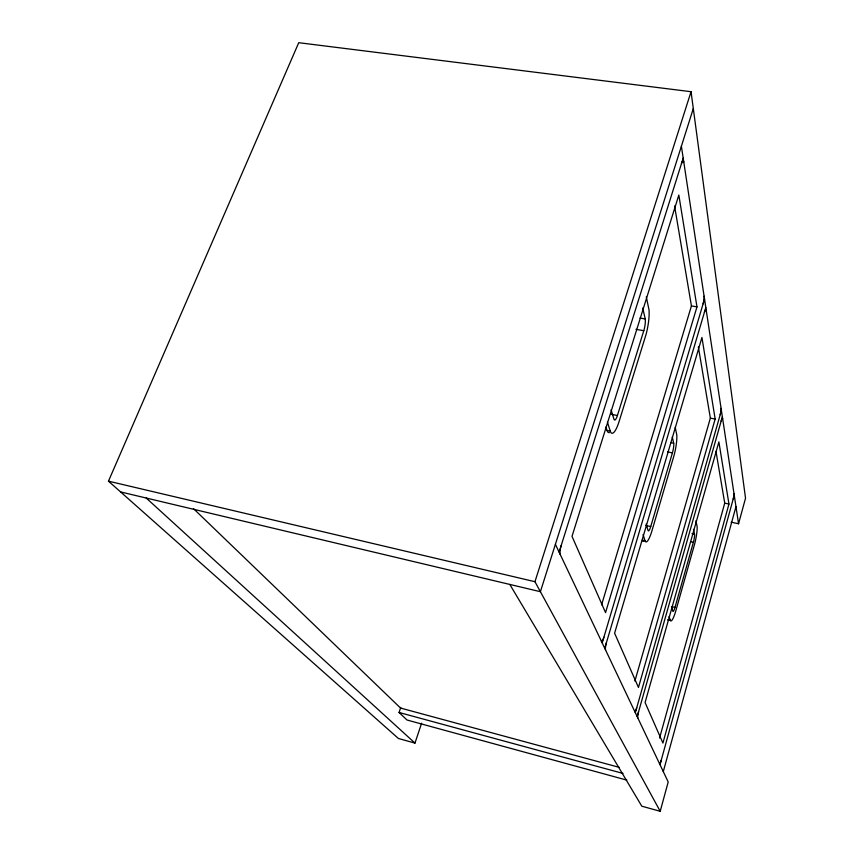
<?xml version="1.0" encoding="UTF-8"?>
<svg xmlns="http://www.w3.org/2000/svg" width="854" height="854" viewBox="0 0 854 854"><rect width="100%" height="100%" fill="white"/><g stroke="black" fill="none" stroke-linecap="round" stroke-linejoin="round"><path stroke-width="1.28" d="M509.817 584.435L641.802 806.187L660.206 811.3L668.202 781.954L555.399 544.318M731.077 522.157L738.561 523.758L745.531 498.192L691.046 91.709L298.74 42.7L108.469 481.165L398.423 738.496L414.969 743.097L421.63 723.178M663.291 771.61L735.967 506.646M728.953 504.031L662.917 743.065L645.08 702.511L718.876 441.913L728.953 504.031L724.726 503.145L715.983 451.35M660.003 764.693L734.248 495.245M659.576 738.048L724.726 503.145M671.65 607.418L672.781 611.133A6.181 1.067 -77.2 0 0 674.991 607.397L693.384 542.29A6.565 1.121 -77.7 0 0 694.548 534.156L693.448 529.363M635.323 712.695L721.406 410.454M637.191 716.623L722.367 416.816M634.885 681.076L710.368 418.118L698.348 346.895M715.161 419.036L638.461 687.449L614.602 633.198L701.935 337.469L715.161 419.036L710.368 418.118M646.126 524.142L648.037 530.398A7.152 1.43 -77.7 0 0 650.737 526.566L672.418 452.866A7.601 1.484 -78.3 0 0 673.71 443.237L672.279 437.002M602.198 642.902L704.529 299.06M604.76 648.293L705.82 307.557M696.971 306.864L605.55 612.617L572.009 536.355L678.834 195.043L696.971 306.864L691.43 305.924L674.564 205.963M601.6 604.835L691.43 305.924M611.069 409.803L613.973 419.25A8.519 2.018 -78.7 0 0 617.421 415.503L643.788 330.722A9.052 2.071 -79.5 0 0 645.229 318.948L642.72 308.027M559.114 552.132L683.189 158.15M693.309 108.554L540.401 591.705L120.627 491.947M660.206 811.3L534.946 581.702L691.046 91.709M626.815 780.118L407.006 720.007L399.053 712.471L400.761 707.454M639.998 318.04L645.229 318.948M635.984 329.345L643.788 330.722M611.315 414.297L617.421 415.503M671.287 442.756L673.71 443.237M605.934 426.989L607.055 430.48L610.268 431.121A21.958 5.188 -78.7 0 0 619.161 421.31L645.987 334.683A22.311 5.103 -79.5 0 0 649.029 309.938L646.297 296.85M667.593 451.883L672.418 452.866M691.975 533.601L694.548 534.156M645.837 525.498L650.737 526.566M690.811 541.724L693.384 542.29M675.226 427.288L676.806 435.07A18.713 3.662 -78.3 0 1 674.073 455.331L651.986 530.697A18.436 3.683 -77.7 0 1 645.016 540.667L642.293 540.059A18.436 3.715 -77.7 0 0 644.023 541.148M671.479 606.575L674.991 607.397M108.469 481.165L534.946 581.702M667.871 619.609L670.23 620.175A15.938 2.743 -77.2 0 0 675.92 610.482L694.686 543.859A16.173 2.754 -77.7 0 0 697.152 526.747L695.946 520.737M619.235 767.351L400.558 708.062L193.431 508.589M399.053 712.471L623.046 773.446M146.215 498.031L414.969 743.097M607.45 422.228L610.268 431.121M643.062 534.508L645.016 540.667M669.066 616.513L670.23 620.175M681.385 146.215L738.561 523.758M668.799 620.388A15.938 2.765 -77.2 0 1 668.116 620.132M721.171 421.043A4.793 0.801 -78.5 0 1 722.687 418.908M733.992 493.58A4.27 0.64 -78 0 1 733.191 499.078M661.209 760.338A4.612 0.715 -76.3 0 1 659.523 763.679M637.81 717.926A5.177 0.918 -76.4 0 1 638.578 711.745M704.411 312.308A5.583 1.057 -79.3 0 1 706.247 310.354M721.075 408.308A4.868 0.822 -78.5 0 1 720.189 414.713M636.732 707.763A5.263 0.95 -76.4 0 1 634.693 711.361M605.593 650.065A6.021 1.26 -76.7 0 1 606.425 642.678M609.372 432.594A21.948 5.241 -78.7 0 1 607.055 430.48M681.492 163.552A6.725 1.462 -80.8 0 1 683.787 162.068M704.102 296.189A5.69 1.1 -79.5 0 1 703.109 303.843M603.885 637.233A6.138 1.313 -76.7 0 1 601.333 641.087M560.331 554.694A7.216 1.825 -77.3 0 1 561.195 545.535"/></g></svg>
